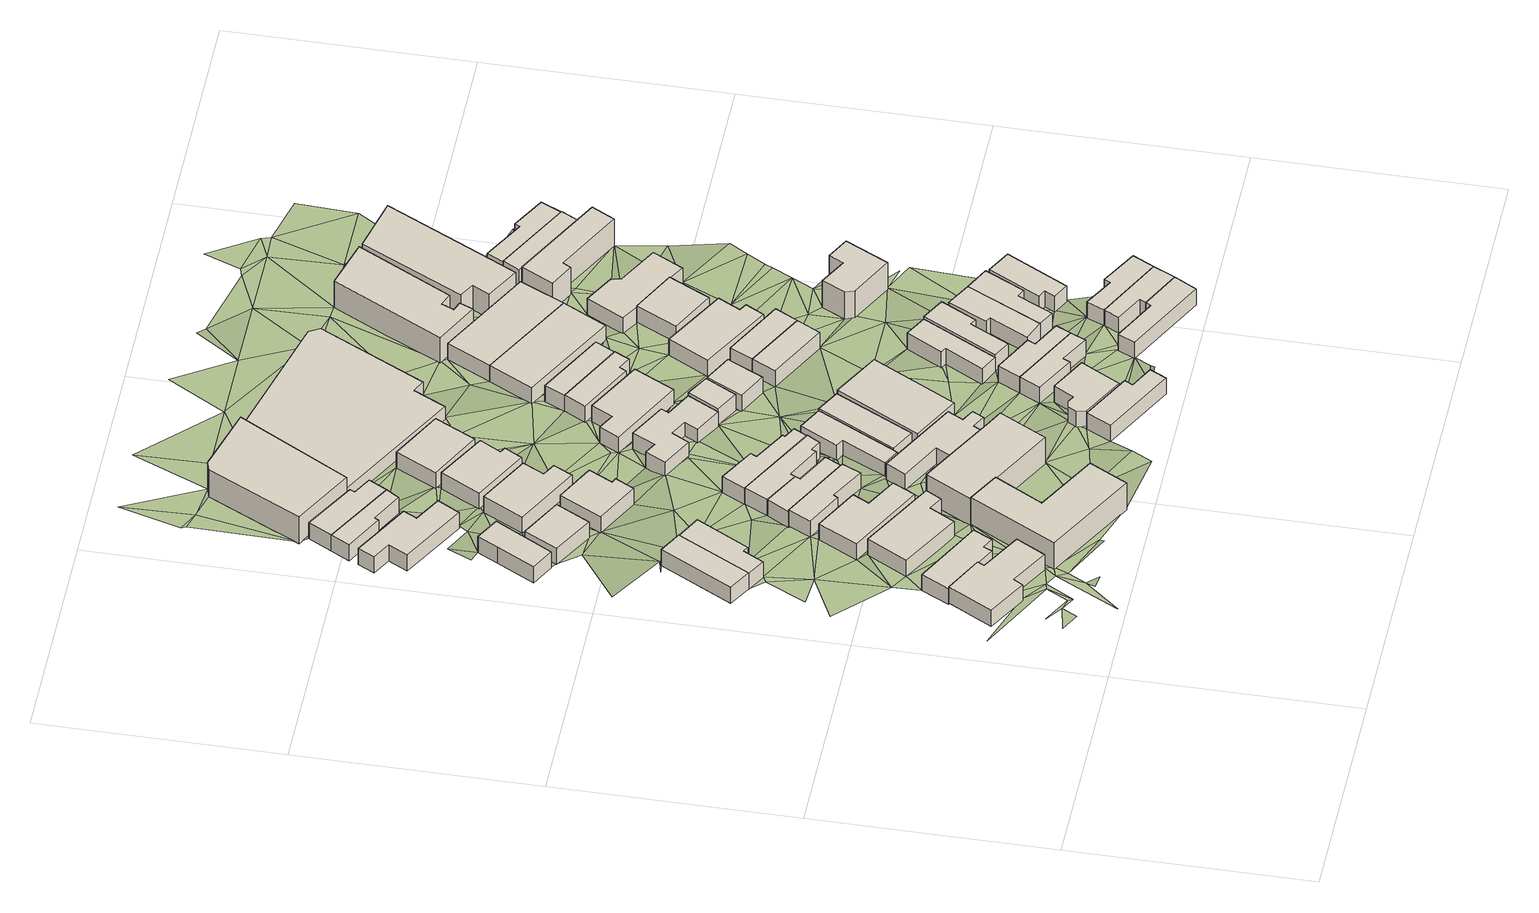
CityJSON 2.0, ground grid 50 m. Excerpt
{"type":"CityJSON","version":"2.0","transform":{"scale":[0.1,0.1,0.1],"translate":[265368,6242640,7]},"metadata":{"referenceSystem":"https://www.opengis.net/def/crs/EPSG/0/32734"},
"CityObjects":{
"building1":{"type":"Building","attributes":{"address":"31 Burns Road Salt River Cape Town","building":"house","building:levels":1,"building_height":4.1,"plus_code":"4FRW3F96+VP7","ground_height":12.03,"roof_height":16.13},"geometry":[{"type":"Solid","lod":"1","boundaries":[[[[0,1,2,3]],[[1,4,5,2]],[[4,6,7,5]],[[6,8,9,7]],[[8,10,11,9]],[[10,12,13,11]],[[12,14,15,13]],[[14,0,3,15]],[[3,2,5,7,9,11,13,15]],[[14,12,10,8,6,4,1,0]]]]}]},
"building2":{"type":"Building","attributes":{"address":"29 Burns Road Salt River Cape Town","building":"house","building:levels":1,"building_height":4.1,"plus_code":"4FRW3F96+VPQ","ground_height":11.5,"roof_height":15.6},"geometry":[{"type":"Solid","lod":"1","boundaries":[[[[16,17,18,19]],[[17,20,21,18]],[[20,22,23,21]],[[22,24,25,23]],[[24,26,27,25]],[[26,28,29,27]],[[28,16,19,29]],[[19,18,21,23,25,27,29]],[[28,26,24,22,20,17,16]]]]}]},
"building3":{"type":"Building","attributes":{"address":"12 Tennyson Street Salt River Cape Town","building":"house","building:levels":1,"building_height":4.1,"plus_code":"4FRW3FC6+3P6","ground_height":10.81,"roof_height":14.91},"geometry":[{"type":"Solid","lod":"1","boundaries":[[[[30,31,32,33]],[[31,34,35,32]],[[34,36,37,35]],[[36,30,33,37]],[[33,32,35,37]],[[36,34,31,30]]]]}]},
"building4":{"type":"Building","attributes":{"address":"14 Tennyson Street Salt River Cape Town","building":"house","building:levels":1,"building_height":4.1,"plus_code":"4FRW3FC6+3P4","ground_height":10.6,"roof_height":14.7},"geometry":[{"type":"Solid","lod":"1","boundaries":[[[[38,39,40,41]],[[39,42,43,40]],[[42,44,45,43]],[[44,46,47,45]],[[46,48,49,47]],[[48,38,41,49]],[[41,40,43,45,47,49]],[[48,46,44,42,39,38]]]]}]},
"building5":{"type":"Building","attributes":{"address":"27 Burns Road Salt River Cape Town","building":"house","building:levels":1,"building_height":4.1,"plus_code":"4FRW3F96+WQM","ground_height":11.5,"roof_height":15.6},"geometry":[{"type":"Solid","lod":"1","boundaries":[[[[50,51,52,53]],[[51,54,55,52]],[[54,56,57,55]],[[56,58,59,57]],[[58,60,61,59]],[[60,50,53,61]],[[53,52,55,57,59,61]],[[60,58,56,54,51,50]]]]}]},
"building6":{"type":"Building","attributes":{"address":"Coleridge Road Salt River Cape Town","building":"apartments","building:levels":2,"building:flats":"8","building_height":6.9,"plus_code":"4FRW3F96+RQQ","ground_height":12,"roof_height":18.9},"geometry":[{"type":"Solid","lod":"1","boundaries":[[[[62,63,64,65]],[[63,66,67,64]],[[66,68,69,67]],[[68,70,71,69]],[[70,72,73,71]],[[72,62,65,73]],[[65,64,67,69,71,73]],[[72,70,68,66,63,62]]]]}]},
"building7":{"type":"Building","attributes":{"address":"5 Tennyson Street Salt River Cape Town","building":"house","building:levels":1,"building_height":4.1,"plus_code":"4FRW3FC6+5PR","ground_height":9.76,"roof_height":13.86},"geometry":[{"type":"Solid","lod":"1","boundaries":[[[[74,75,76,77]],[[75,78,79,76]],[[78,80,81,79]],[[80,82,83,81]],[[82,74,77,83]],[[77,76,79,81,83]],[[82,80,78,75,74]]]]}]},
"building8":{"type":"Building","attributes":{"address":"25 Burns Road Salt River Cape Town","building":"house","building:levels":1,"building_height":4.1,"plus_code":"4FRW3F96+XQ3","ground_height":11.1,"roof_height":15.2},"geometry":[{"type":"Solid","lod":"1","boundaries":[[[[84,85,86,87]],[[85,88,89,86]],[[88,90,91,89]],[[90,92,93,91]],[[92,94,95,93]],[[94,84,87,95]],[[87,86,89,91,93,95]],[[94,92,90,88,85,84]]]]}]},
"building9":{"type":"Building","attributes":{"address":"7 Tennyson Street Salt River Cape Town","building":"house","building:levels":1,"building_height":4.1,"plus_code":"4FRW3FC6+5P8","ground_height":9.76,"roof_height":13.86},"geometry":[{"type":"Solid","lod":"1","boundaries":[[[[96,97,98,99]],[[97,100,101,98]],[[100,102,103,101]],[[102,96,99,103]],[[99,98,101,103]],[[102,100,97,96]]]]}]},
"building10":{"type":"Building","attributes":{"address":"23 Burns Road Salt River Cape Town","building":"house","building:levels":1,"building_height":4.1,"plus_code":"4FRW3F96+XRJ","ground_height":11.1,"roof_height":15.2},"geometry":[{"type":"Solid","lod":"1","boundaries":[[[[104,105,106,107]],[[105,108,109,106]],[[108,110,111,109]],[[110,112,113,111]],[[112,114,115,113]],[[114,104,107,115]],[[107,106,109,111,113,115]],[[114,112,110,108,105,104]]]]}]},
"building11":{"type":"Building","attributes":{"address":"7 Addison Road Salt River Cape Town","building":"house","building:levels":1,"building_height":4.1,"plus_code":"4FRW3FC6+7P7","ground_height":8.92,"roof_height":13.02},"geometry":[{"type":"Solid","lod":"1","boundaries":[[[[116,117,118,119]],[[117,120,121,118]],[[120,122,123,121]],[[122,124,125,123]],[[124,126,127,125]],[[126,128,129,127]],[[128,130,131,129]],[[130,116,119,131]],[[119,118,121,123,125,127,129,131]],[[130,128,126,124,122,120,117,116]]]]}]},
"building12":{"type":"Building","attributes":{"address":"Madrassah Al Shafi-Iy-Yah 18 Coleridge Road Salt River Cape Town","building":"civic","building:levels":2,"amenity":"community_centre","building_height":6.9,"plus_code":"4FRW3F96+VVJ","ground_height":11.58,"roof_height":18.48},"geometry":[{"type":"Solid","lod":"1","boundaries":[[[[132,133,134,135]],[[133,136,137,134]],[[136,138,139,137]],[[138,140,141,139]],[[140,142,143,141]],[[142,144,145,143]],[[144,132,135,145]],[[135,134,137,139,141,143,145]],[[144,142,140,138,136,133,132]]]]}]},
"building13":{"type":"Building","attributes":{"address":"21 Burns Road Salt River Cape Town","building":"house","building:levels":1,"building_height":4.1,"plus_code":"4FRW3FC6+2R3","ground_height":10.6,"roof_height":14.7},"geometry":[{"type":"Solid","lod":"1","boundaries":[[[[146,147,148,149]],[[147,150,151,148]],[[150,152,153,151]],[[152,154,155,153]],[[154,156,157,155]],[[156,146,149,157]],[[149,148,151,153,155,157]],[[156,154,152,150,147,146]]]]}]},
"building14":{"type":"Building","attributes":{"address":"5 Addison Road Salt River Cape Town","building":"house","building:levels":1,"building_height":4.1,"plus_code":"4FRW3FC6+7PV","ground_height":8.89,"roof_height":12.99},"geometry":[{"type":"Solid","lod":"1","boundaries":[[[[158,159,160,161]],[[159,162,163,160]],[[162,164,165,163]],[[164,166,167,165]],[[166,168,169,167]],[[168,158,161,169]],[[161,160,163,165,167,169]],[[168,166,164,162,159,158]]]]}]},
"building15":{"type":"Building","attributes":{"address":"8 Burns Road Salt River Cape Town","building":"house","building:levels":1,"building_height":4.1,"plus_code":"4FRW3FC6+4QW","ground_height":9.83,"roof_height":13.93},"geometry":[{"type":"Solid","lod":"1","boundaries":[[[[170,171,172,173]],[[171,174,175,172]],[[174,176,177,175]],[[176,178,179,177]],[[178,180,181,179]],[[180,170,173,181]],[[173,172,175,177,179,181]],[[180,178,176,174,171,170]]]]}]},
"building16":{"type":"Building","attributes":{"address":"3 Addison Road Salt River Cape Town","building":"house","building:levels":1,"building_height":4.1,"plus_code":"4FRW3FC6+8P8","ground_height":8.89,"roof_height":12.99},"geometry":[{"type":"Solid","lod":"1","boundaries":[[[[158,168,169,161]],[[168,182,183,169]],[[182,184,185,183]],[[184,186,187,185]],[[186,188,189,187]],[[188,158,161,189]],[[161,169,183,185,187,189]],[[188,186,184,182,168,158]]]]}]},
"building17":{"type":"Building","attributes":{"address":"6 Salt River Cape Town","building":"house","building:levels":1,"building_height":4.1,"plus_code":"4FRW3FC6+5QW","ground_height":9.75,"roof_height":13.85},"geometry":[{"type":"Solid","lod":"1","boundaries":[[[[190,191,192,193]],[[191,194,195,192]],[[194,196,197,195]],[[196,198,199,197]],[[198,200,201,199]],[[200,190,193,201]],[[193,192,195,197,199,201]],[[200,198,196,194,191,190]]]]}]},
"building18":{"type":"Building","attributes":{"address":"19 Burns Road Salt River Cape Town","building":"house","building:levels":1,"building_height":4.1,"plus_code":"4FRW3FC6+2RG","ground_height":10.6,"roof_height":14.7},"geometry":[{"type":"Solid","lod":"1","boundaries":[[[[156,154,155,157]],[[154,202,203,155]],[[202,204,205,203]],[[204,206,207,205]],[[206,208,209,207]],[[208,210,211,209]],[[210,212,213,211]],[[212,156,157,213]],[[157,155,203,205,207,209,211,213]],[[212,210,208,206,204,202,154,156]]]]}]},
"building19":{"type":"Building","attributes":{"address":"Coleridge Road Salt River Cape Town","building":"house","building:levels":1,"building_height":4.1,"plus_code":"4FRW3F96+WV9","ground_height":11.26,"roof_height":15.36},"geometry":[{"type":"Solid","lod":"1","boundaries":[[[[214,215,216,217]],[[215,218,219,216]],[[218,220,221,219]],[[220,222,223,221]],[[222,224,225,223]],[[224,226,227,225]],[[226,228,229,227]],[[228,230,231,229]],[[230,232,233,231]],[[232,214,217,233]],[[217,216,219,221,223,225,227,229,231,233]],[[232,230,228,226,224,222,220,218,215,214]]]]}]},
"building20":{"type":"Building","attributes":{"address":"17 Burns Road Salt River Cape Town","building":"house","building:levels":1,"building_height":4.1,"plus_code":"4FRW3FC6+2RQ","ground_height":10.42,"roof_height":14.52},"geometry":[{"type":"Solid","lod":"1","boundaries":[[[[234,235,236,237]],[[235,238,239,236]],[[238,240,241,239]],[[240,242,243,241]],[[242,244,245,243]],[[244,246,247,245]],[[246,248,249,247]],[[248,234,237,249]],[[237,236,239,241,243,245,247,249]],[[248,246,244,242,240,238,235,234]]]]}]},
"building21":{"type":"Building","attributes":{"address":"16 Tennyson Street Salt River Cape Town","building":"house","building:levels":1,"building_height":4.1,"plus_code":"4FRW3F96+XV7","ground_height":10.42,"roof_height":14.52},"geometry":[{"type":"Solid","lod":"1","boundaries":[[[[250,251,252,253]],[[251,254,255,252]],[[254,256,257,255]],[[256,258,259,257]],[[258,260,261,259]],[[260,262,263,261]],[[262,250,253,263]],[[253,252,255,257,259,261,263]],[[262,260,258,256,254,251,250]]]]}]},
"building22":{"type":"Building","attributes":{"address":"4 Burns Road Salt River Cape Town","building":"house","building:levels":1,"building_height":4.1,"plus_code":"4FRW3FC6+6RC","ground_height":9.16,"roof_height":13.26},"geometry":[{"type":"Solid","lod":"1","boundaries":[[[[264,265,266,267]],[[265,268,269,266]],[[268,270,271,269]],[[270,272,273,271]],[[272,274,275,273]],[[274,264,267,275]],[[267,266,269,271,273,275]],[[274,272,270,268,265,264]]]]}]},
"building23":{"type":"Building","attributes":{"address":"428 Albert Road Salt River Cape Town","building":"retail","building:levels":2,"building_height":6.9,"plus_code":"4FRW3FC6+9QF","ground_height":7.86,"roof_height":14.76},"geometry":[{"type":"Solid","lod":"1","boundaries":[[[[276,277,278,279]],[[277,280,281,278]],[[280,282,283,281]],[[282,284,285,283]],[[284,276,279,285]],[[279,278,281,283,285]],[[284,282,280,277,276]]]]}]},
"building24":{"type":"Building","attributes":{"address":"18 Tennyson Street Salt River Cape Town","building":"house","building:levels":1,"building_height":4.1,"plus_code":"4FRW3F96+XVH","ground_height":10.86,"roof_height":14.96},"geometry":[{"type":"Solid","lod":"1","boundaries":[[[[286,287,288,289]],[[287,290,291,288]],[[290,292,293,291]],[[292,286,289,293]],[[289,288,291,293]],[[292,290,287,286]]]]}]},
"building25":{"type":"Building","attributes":{"address":"25 Coleridge Road Salt River Cape Town","building":"house","building:levels":1,"building_height":4.1,"plus_code":"4FRW3F96+RX2","ground_height":11.99,"roof_height":16.09},"geometry":[{"type":"Solid","lod":"1","boundaries":[[[[294,295,296,297]],[[295,298,299,296]],[[298,300,301,299]],[[300,302,303,301]],[[302,304,305,303]],[[304,294,297,305]],[[297,296,299,301,303,305]],[[304,302,300,298,295,294]]]]}]},
"building26":{"type":"Building","attributes":{"address":"15 Burns Road Salt River Cape Town","building":"house","building:levels":1,"building_height":4.1,"plus_code":"4FRW3FC6+4V4","ground_height":9.6,"roof_height":13.7},"geometry":[{"type":"Solid","lod":"1","boundaries":[[[[306,307,308,309]],[[307,310,311,308]],[[310,312,313,311]],[[312,314,315,313]],[[314,316,317,315]],[[316,318,319,317]],[[318,320,321,319]],[[320,322,323,321]],[[322,324,325,323]],[[324,326,327,325]],[[326,328,329,327]],[[328,306,309,329]],[[309,308,311,313,315,317,319,321,323,325,327,329]],[[328,326,324,322,320,318,316,314,312,310,307,306]]]]}]},
"building27":{"type":"Building","attributes":{"address":"23 Coleridge Road Salt River Cape Town","building":"house","building:levels":1,"building_height":4.1,"plus_code":"4FRW3F96+RXC","ground_height":11.44,"roof_height":15.54},"geometry":[{"type":"Solid","lod":"1","boundaries":[[[[330,331,332,333]],[[331,334,335,332]],[[334,336,337,335]],[[336,338,339,337]],[[338,340,341,339]],[[340,342,343,341]],[[342,344,345,343]],[[344,330,333,345]],[[333,332,335,337,339,341,343,345]],[[344,342,340,338,336,334,331,330]]]]}]},
"building28":{"type":"Building","attributes":{"address":"2 Burns Road Salt River Cape Town","building":"house","building:levels":1,"building_height":4.1,"plus_code":"4FRW3FC6+7R7","ground_height":8.89,"roof_height":12.99},"geometry":[{"type":"Solid","lod":"1","boundaries":[[[[346,347,348,349]],[[347,350,351,348]],[[350,352,353,351]],[[352,346,349,353]],[[349,348,351,353]],[[352,350,347,346]]]]}]},
"building29":{"type":"Building","attributes":{"address":"20 Tennyson Street Salt River Cape Town","building":"house","building:levels":1,"building_height":4.1,"plus_code":"4FRW3F96+XW4","ground_height":10.58,"roof_height":14.68},"geometry":[{"type":"Solid","lod":"1","boundaries":[[[[354,355,356,357]],[[355,358,359,356]],[[358,360,361,359]],[[360,354,357,361]],[[357,356,359,361]],[[360,358,355,354]]]]}]},
"building30":{"type":"Building","attributes":{"address":"13 Burns Road Salt River Cape Town","building":"house","building:levels":1,"building_height":4.1,"plus_code":"4FRW3FC6+4WC","ground_height":9.6,"roof_height":13.7},"geometry":[{"type":"Solid","lod":"1","boundaries":[[[[362,363,364,365]],[[363,366,367,364]],[[366,368,369,367]],[[368,370,371,369]],[[370,372,373,371]],[[372,362,365,373]],[[365,364,367,369,371,373]],[[372,370,368,366,363,362]]]]}]},
"building31":{"type":"Building","attributes":{"address":"13 Tennyson Street Salt River Cape Town","building":"house","building:levels":1,"building_height":4.1,"plus_code":"4FRW3FC6+3WM","ground_height":10.42,"roof_height":14.52},"geometry":[{"type":"Solid","lod":"1","boundaries":[[[[374,375,376,377]],[[375,378,379,376]],[[378,380,381,379]],[[380,374,377,381]],[[377,376,379,381]],[[380,378,375,374]]]]}]},
"building32":{"type":"Building","attributes":{"address":"21 Coleridge Road Salt River Cape Town","building":"house","building:levels":1,"building_height":4.1,"plus_code":"4FRW3F96+VX5","ground_height":11.43,"roof_height":15.53},"geometry":[{"type":"Solid","lod":"1","boundaries":[[[[382,383,384,385]],[[383,386,387,384]],[[386,388,389,387]],[[388,390,391,389]],[[390,392,393,391]],[[392,382,385,393]],[[385,384,387,389,391,393]],[[392,390,388,386,383,382]]]]}]},
"building33":{"type":"Building","attributes":{"address":"19 Coleridge Road Salt River Cape Town","building":"house","building:levels":1,"building_height":4.1,"plus_code":"4FRW3F97+V26","ground_height":11.43,"roof_height":15.53},"geometry":[{"type":"Solid","lod":"1","boundaries":[[[[382,392,393,385]],[[392,394,395,393]],[[394,396,397,395]],[[396,398,399,397]],[[398,400,401,399]],[[400,382,385,401]],[[385,393,395,397,399,401]],[[400,398,396,394,392,382]]]]}]},
"building34":{"type":"Building","attributes":{"address":"13A Tennyson Street Salt River Cape Town","building":"house","building:levels":1,"building_height":4.1,"plus_code":"4FRW3FC6+3W9","ground_height":10.16,"roof_height":14.26},"geometry":[{"type":"Solid","lod":"1","boundaries":[[[[402,403,404,405]],[[403,406,407,404]],[[406,408,409,407]],[[408,402,405,409]],[[405,404,407,409]],[[408,406,403,402]]]]}]},
"building35":{"type":"Building","attributes":{"address":"Sterling Buildings 432 Albert Road Salt River Cape Town","building":"retail","building:levels":1,"building_height":4.1,"plus_code":"4FRW3FC6+8VJ","ground_height":7.86,"roof_height":11.96},"geometry":[{"type":"Solid","lod":"1","boundaries":[[[[276,284,410,411]],[[284,412,413,410]],[[412,414,415,413]],[[414,416,417,415]],[[416,418,419,417]],[[418,420,421,419]],[[420,276,411,421]],[[411,410,413,415,417,419,421]],[[420,418,416,414,412,284,276]]]]}]},
"building36":{"type":"Building","attributes":{"address":"11 Burns Road Salt River Cape Town","building":"house","building:levels":1,"building_height":4.1,"plus_code":"4FRW3FC6+5W7","ground_height":9.29,"roof_height":13.39},"geometry":[{"type":"Solid","lod":"1","boundaries":[[[[422,423,424,425]],[[423,426,427,424]],[[426,428,429,427]],[[428,430,431,429]],[[430,432,433,431]],[[432,422,425,433]],[[425,424,427,429,431,433]],[[432,430,428,426,423,422]]]]}]},
"building37":{"type":"Building","attributes":{"address":"22 Tennyson Street Salt River Cape Town","building":"house","building:levels":1,"building_height":4.1,"plus_code":"4FRW3F96+WX9","ground_height":10.39,"roof_height":14.49},"geometry":[{"type":"Solid","lod":"1","boundaries":[[[[434,435,436,437]],[[435,438,439,436]],[[438,440,441,439]],[[440,442,443,441]],[[442,444,445,443]],[[444,434,437,445]],[[437,436,439,441,443,445]],[[444,442,440,438,435,434]]]]}]},
"building38":{"type":"Building","attributes":{"address":"9 Burns Road Salt River Cape Town","building":"house","building:levels":1,"building_height":4.1,"plus_code":"4FRW3FC6+5WG","ground_height":9.2,"roof_height":13.3},"geometry":[{"type":"Solid","lod":"1","boundaries":[[[[446,447,448,449]],[[447,450,451,448]],[[450,452,453,451]],[[452,446,449,453]],[[449,448,451,453]],[[452,450,447,446]]]]}]},
"building39":{"type":"Building","attributes":{"address":"14 Coleridge Road Salt River Cape Town","building":"house","building:levels":1,"building_height":4.1,"plus_code":"4FRW3FC6+2XW","ground_height":9.99,"roof_height":14.09},"geometry":[{"type":"Solid","lod":"1","boundaries":[[[[454,455,456,457]],[[455,458,459,456]],[[458,460,461,459]],[[460,454,457,461]],[[457,456,459,461]],[[460,458,455,454]]]]}]},
"building40":{"type":"Building","attributes":{"address":"24 Tennyson Street Salt River Cape Town","building":"house","building:levels":1,"building_height":4.1,"plus_code":"4FRW3F97+W2G","ground_height":10.98,"roof_height":15.08},"geometry":[{"type":"Solid","lod":"1","boundaries":[[[[462,463,464,465]],[[463,466,467,464]],[[466,468,469,467]],[[468,470,471,469]],[[470,472,473,471]],[[472,462,465,473]],[[465,464,467,469,471,473]],[[472,470,468,466,463,462]]]]}]},
"building41":{"type":"Building","attributes":{"address":"28 Cecil Road Salt River Cape Town","building":"house","building:levels":1,"building_height":4.1,"plus_code":"4FRW3F97+Q3V","ground_height":11.68,"roof_height":15.78},"geometry":[{"type":"Solid","lod":"1","boundaries":[[[[474,475,476,477]],[[475,478,479,476]],[[478,480,481,479]],[[480,482,483,481]],[[482,484,485,483]],[[484,474,477,485]],[[477,476,479,481,483,485]],[[484,482,480,478,475,474]]]]}]},
"building42":{"type":"Building","attributes":{"address":"12 Coleridge Road Salt River Cape Town","building":"house","building:levels":1,"building_height":4.1,"plus_code":"4FRW3FC6+3X5","ground_height":9.99,"roof_height":14.09},"geometry":[{"type":"Solid","lod":"1","boundaries":[[[[454,486,487,457]],[[486,488,489,487]],[[488,455,456,489]],[[455,454,457,456]],[[457,487,489,456]],[[455,488,486,454]]]]}]},
"building43":{"type":"Building","attributes":{"address":"26 Tennyson Street Salt River Cape Town","building":"house","building:levels":1,"building_height":4.1,"plus_code":"4FRW3F97+V2X","ground_height":10.79,"roof_height":14.89},"geometry":[{"type":"Solid","lod":"1","boundaries":[[[[490,491,492,493]],[[491,494,495,492]],[[494,496,497,495]],[[496,498,499,497]],[[498,500,501,499]],[[500,490,493,501]],[[493,492,495,497,499,501]],[[500,498,496,494,491,490]]]]}]},
"building44":{"type":"Building","attributes":{"address":"26 Cecil Road Salt River Cape Town","building":"house","building:levels":1,"building_height":4.1,"plus_code":"4FRW3F97+R38","ground_height":11.68,"roof_height":15.78},"geometry":[{"type":"Solid","lod":"1","boundaries":[[[[502,503,504,505]],[[503,506,507,504]],[[506,508,509,507]],[[508,474,477,509]],[[474,484,485,477]],[[484,502,505,485]],[[505,504,507,509,477,485]],[[484,474,508,506,503,502]]]]}]},
"building45":{"type":"Building","attributes":{"address":"10 Coleridge Road Salt River Cape Town","building":"house","building:levels":1,"building_height":4.1,"plus_code":"4FRW3FC6+3XX","ground_height":9.75,"roof_height":13.85},"geometry":[{"type":"Solid","lod":"1","boundaries":[[[[510,511,512,513]],[[511,514,515,512]],[[514,516,517,515]],[[516,518,519,517]],[[518,520,521,519]],[[520,510,513,521]],[[513,512,515,517,519,521]],[[520,518,516,514,511,510]]]]}]},
"building46":{"type":"Building","attributes":{"address":"7 Burns Road Salt River Cape Town","building":"house","building:levels":1,"building_height":4.1,"plus_code":"4FRW3FC6+6X2","ground_height":8.77,"roof_height":12.87},"geometry":[{"type":"Solid","lod":"1","boundaries":[[[[522,523,524,525]],[[523,526,527,524]],[[526,528,529,527]],[[528,522,525,529]],[[525,524,527,529]],[[528,526,523,522]]]]}]},
"building47":{"type":"Building","attributes":{"address":"28 Tennyson Street Salt River Cape Town","building":"house","building:levels":1,"building_height":4.1,"plus_code":"4FRW3F97+W33","ground_height":10.79,"roof_height":14.89},"geometry":[{"type":"Solid","lod":"1","boundaries":[[[[490,500,501,493]],[[500,530,531,501]],[[530,532,533,531]],[[532,534,535,533]],[[534,536,537,535]],[[536,490,493,537]],[[493,501,531,533,535,537]],[[536,534,532,530,500,490]]]]}]},
"building48":{"type":"Building","attributes":{"address":"24 Cecil Road Salt River Cape Town","building":"house","building:levels":1,"building_height":4.1,"plus_code":"4FRW3F97+R3H","ground_height":11.68,"roof_height":15.78},"geometry":[{"type":"Solid","lod":"1","boundaries":[[[[502,538,539,505]],[[538,540,541,539]],[[540,542,543,541]],[[542,544,545,543]],[[544,503,504,545]],[[503,502,505,504]],[[505,539,541,543,545,504]],[[503,544,542,540,538,502]]]]}]},
"building49":{"type":"Building","attributes":{"address":"5 Burns Road Salt River Cape Town","building":"house","building:levels":1,"building_height":4.1,"plus_code":"4FRW3FC6+6XP","ground_height":8.77,"roof_height":12.87},"geometry":[{"type":"Solid","lod":"1","boundaries":[[[[523,522,525,524]],[[522,546,547,525]],[[546,548,549,547]],[[548,523,524,549]],[[524,525,547,549]],[[548,546,522,523]]]]}]},
"building50":{"type":"Building","attributes":{"address":"30 Tennyson Street Salt River Cape Town","building":"house","building:levels":1,"building_height":4.1,"plus_code":"4FRW3F97+V3Q","ground_height":10.79,"roof_height":14.89},"geometry":[{"type":"Solid","lod":"1","boundaries":[[[[550,551,552,553]],[[551,554,555,552]],[[554,556,557,555]],[[556,558,559,557]],[[558,560,561,559]],[[560,550,553,561]],[[553,552,555,557,559,561]],[[560,558,556,554,551,550]]]]}]},
"building51":{"type":"Building","attributes":{"address":"8 Coleridge Road Salt River Cape Town","building":"house","building:levels":1,"building_height":4.1,"plus_code":"4FRW3FC7+42F","ground_height":9.68,"roof_height":13.78},"geometry":[{"type":"Solid","lod":"1","boundaries":[[[[562,563,564,565]],[[563,566,567,564]],[[566,568,569,567]],[[568,562,565,569]],[[565,564,567,569]],[[568,566,563,562]]]]}]},
"building52":{"type":"Building","attributes":{"address":"17 Coleridge Road Salt River Cape Town","building":"house","building:levels":2,"building_height":6.9,"plus_code":"4FRW3FC7+233","ground_height":9.99,"roof_height":16.89},"geometry":[{"type":"Solid","lod":"1","boundaries":[[[[570,571,572,573]],[[571,574,575,572]],[[574,576,577,575]],[[576,578,579,577]],[[578,580,581,579]],[[580,582,583,581]],[[582,570,573,583]],[[573,572,575,577,579,581,583]],[[582,580,578,576,574,571,570]]]]}]},
"building53":{"type":"Building","attributes":{"address":"6A Coleridge Road Salt River Cape Town","building":"house","building:levels":1,"building_height":4.1,"plus_code":"4FRW3FC7+525","ground_height":9.3,"roof_height":13.4},"geometry":[{"type":"Solid","lod":"1","boundaries":[[[[584,585,586,587]],[[585,588,589,586]],[[588,590,591,589]],[[590,592,593,591]],[[592,594,595,593]],[[594,596,597,595]],[[596,598,599,597]],[[598,584,587,599]],[[587,586,589,591,593,595,597,599]],[[598,596,594,592,590,588,585,584]]]]}]},
"building54":{"type":"Building","attributes":{"address":"444 Albert Road Salt River Cape Town","building":"retail","building:levels":2,"building_height":6.9,"plus_code":"4FRW3FC6+8X9","ground_height":7.86,"roof_height":14.76},"geometry":[{"type":"Solid","lod":"1","boundaries":[[[[600,601,602,603]],[[601,604,605,602]],[[604,606,607,605]],[[606,608,609,607]],[[608,610,611,609]],[[610,612,613,611]],[[612,614,615,613]],[[614,600,603,615]],[[603,602,605,607,609,611,613,615]],[[614,612,610,608,606,604,601,600]]]]}]},
"building55":{"type":"Building","attributes":{"address":"6 Coleridge Road Salt River Cape Town","building":"house","building:levels":2,"building_height":6.9,"plus_code":"4FRW3FC7+632","ground_height":8.87,"roof_height":15.77},"geometry":[{"type":"Solid","lod":"1","boundaries":[[[[616,617,618,619]],[[617,620,621,618]],[[620,622,623,621]],[[622,624,625,623]],[[624,626,627,625]],[[626,616,619,627]],[[619,618,621,623,625,627]],[[626,624,622,620,617,616]]]]}]},
"building56":{"type":"Building","attributes":{"address":"448 Albert Road Salt River Cape Town","building":"retail","building:levels":2,"building_height":6.9,"plus_code":"4FRW3FC7+832","ground_height":7.83,"roof_height":14.73},"geometry":[{"type":"Solid","lod":"1","boundaries":[[[[628,629,630,631]],[[629,632,633,630]],[[632,634,635,633]],[[634,636,637,635]],[[636,638,639,637]],[[638,640,641,639]],[[640,628,631,641]],[[631,630,633,635,637,639,641]],[[640,638,636,634,632,629,628]]]]}]},
"building57":{"type":"Building","attributes":{"address":"4 Coleridge Road Salt River Cape Town","building":"house","building:levels":1,"building_height":4.1,"plus_code":"4FRW3FC7+63G","ground_height":8.87,"roof_height":12.97},"geometry":[{"type":"Solid","lod":"1","boundaries":[[[[642,643,644,645]],[[643,646,647,644]],[[646,648,649,647]],[[648,650,651,649]],[[650,652,653,651]],[[652,642,645,653]],[[645,644,647,649,651,653]],[[652,650,648,646,643,642]]]]}]},
"building58":{"type":"Building","attributes":{"address":"2 Coleridge Road Salt River Cape Town","building":"house","building:levels":1,"building_height":4.1,"plus_code":"4FRW3FC7+63Q","ground_height":8.72,"roof_height":12.82},"geometry":[{"type":"Solid","lod":"1","boundaries":[[[[654,655,656,657]],[[655,658,659,656]],[[658,660,661,659]],[[660,662,663,661]],[[662,664,665,663]],[[664,654,657,665]],[[657,656,659,661,663,665]],[[664,662,660,658,655,654]]]]}]},
"terrain1":{"type":"TINRelief","geometry":[{"type":"CompositeSurface","lod":"1","boundaries":[[[666,667,668]],[[668,669,670]],[[671,672,673]],[[674,669,668]],[[673,669,674]],[[675,676,677]],[[674,678,673]],[[679,671,678]],[[671,673,678]],[[680,681,676]],[[678,682,679]],[[683,677,676]],[[682,678,677]],[[684,685,686]],[[677,683,687]],[[687,682,677]],[[28,51,685]],[[12,688,14]],[[689,686,690]],[[683,691,687]],[[682,687,692]],[[692,688,12]],[[693,51,28]],[[694,685,51]],[[84,686,685]],[[695,691,683]],[[690,696,36]],[[688,697,698]],[[696,690,686]],[[688,692,697]],[[84,685,694]],[[699,692,687]],[[692,700,697]],[[687,691,701]],[[51,693,702]],[[700,693,697]],[[108,696,686]],[[703,696,704]],[[686,84,94]],[[700,692,699]],[[704,696,108]],[[705,706,707]],[[706,708,31]],[[693,700,699]],[[94,108,686]],[[702,693,699]],[[31,30,706]],[[694,709,84]],[[704,108,105]],[[710,702,699]],[[710,711,702]],[[108,94,712]],[[713,97,714]],[[706,30,715]],[[715,707,706]],[[48,704,716]],[[717,718,72]],[[709,694,719]],[[716,704,105]],[[707,720,713]],[[717,721,718]],[[712,94,92]],[[712,110,108]],[[699,136,710]],[[97,78,714]],[[80,722,723]],[[724,30,48]],[[715,720,707]],[[712,92,110]],[[710,136,719]],[[715,30,724]],[[105,156,716]],[[719,136,709]],[[721,701,725]],[[726,92,90]],[[92,112,110]],[[722,80,727]],[[78,97,728]],[[48,716,212]],[[80,78,727]],[[729,72,718]],[[730,709,136]],[[715,96,720]],[[97,96,728]],[[716,156,212]],[[718,721,729]],[[709,730,726]],[[114,112,92]],[[114,92,726]],[[724,48,731]],[[732,162,124]],[[212,731,48]],[[733,730,136]],[[78,728,734]],[[724,180,715]],[[715,176,96]],[[733,136,133]],[[727,78,734]],[[176,728,96]],[[726,730,735]],[[725,736,721]],[[726,735,114]],[[162,732,164]],[[734,737,727]],[[721,738,729]],[[738,721,736]],[[732,739,740]],[[733,741,730]],[[176,742,728]],[[743,114,735]],[[732,744,164]],[[733,133,741]],[[734,745,737]],[[746,747,748]],[[749,104,114]],[[749,114,743]],[[737,745,740]],[[750,180,724]],[[751,188,752]],[[750,724,731]],[[744,732,740]],[[753,748,754]],[[755,743,735]],[[747,104,749]],[[754,748,747]],[[750,170,180]],[[738,736,294]],[[756,757,751]],[[742,176,174]],[[170,174,171]],[[749,743,758]],[[755,735,759]],[[186,752,188]],[[734,760,745]],[[740,745,761]],[[749,762,747]],[[740,763,744]],[[729,738,764]],[[747,762,754]],[[765,755,766]],[[767,144,729]],[[768,757,756]],[[749,758,762]],[[304,738,294]],[[763,168,744]],[[731,769,750]],[[769,731,770]],[[771,756,751]],[[742,174,772]],[[763,740,761]],[[170,750,318]],[[773,754,774]],[[729,775,767]],[[762,774,754]],[[766,755,759]],[[186,184,182]],[[735,226,759]],[[764,775,729]],[[752,186,182]],[[760,776,745]],[[764,738,304]],[[772,760,777]],[[778,779,770]],[[368,174,170]],[[756,780,768]],[[132,144,781]],[[782,774,762]],[[783,132,781]],[[761,784,763]],[[170,318,368]],[[760,772,776]],[[772,174,785]],[[786,750,769]],[[769,770,786]],[[182,168,347]],[[787,764,304]],[[782,762,251]],[[168,763,347]],[[752,182,347]],[[788,786,770]],[[767,383,144]],[[789,238,779]],[[780,756,277]],[[264,784,761]],[[174,368,785]],[[756,771,277]],[[782,251,238]],[[784,790,763]],[[226,224,222]],[[304,302,787]],[[383,781,144]],[[779,375,770]],[[314,318,791]],[[767,775,383]],[[226,792,759]],[[776,772,793]],[[794,766,759]],[[368,318,314]],[[785,366,772]],[[375,788,770]],[[788,795,786]],[[222,792,226]],[[775,796,383]],[[797,779,238]],[[790,784,264]],[[382,222,781]],[[798,799,264]],[[776,793,799]],[[793,772,366]],[[302,800,787]],[[796,801,334]],[[238,251,797]],[[788,802,795]],[[785,368,366]],[[334,383,796]],[[383,382,781]],[[793,264,799]],[[251,286,797]],[[797,375,779]],[[292,766,794]],[[803,368,314]],[[804,752,347]],[[300,805,302]],[[792,222,400]],[[793,790,264]],[[286,292,797]],[[222,382,400]],[[334,806,383]],[[793,807,790]],[[793,366,808]],[[366,363,809]],[[800,302,810]],[[803,811,368]],[[812,277,813]],[[814,375,797]],[[797,292,794]],[[277,276,813]],[[302,805,810]],[[815,790,807]],[[378,375,814]],[[366,809,808]],[[334,816,806]],[[817,792,400]],[[803,818,374]],[[792,817,819]],[[815,804,347]],[[816,800,810]],[[805,820,821]],[[808,422,793]],[[797,822,814]],[[823,797,794]],[[355,792,819]],[[811,803,374]],[[824,807,793]],[[821,810,805]],[[816,388,806]],[[378,814,825]],[[807,804,815]],[[822,797,823]],[[824,793,422]],[[817,400,826]],[[388,816,827]],[[811,374,380]],[[825,380,378]],[[828,808,809]],[[355,829,794]],[[810,830,816]],[[807,824,804]],[[819,817,831]],[[380,825,811]],[[832,826,400]],[[833,812,813]],[[816,830,827]],[[833,813,276]],[[400,398,832]],[[819,834,355]],[[819,831,834]],[[811,825,835]],[[836,824,422]],[[823,837,822]],[[809,838,828]],[[794,839,823]],[[829,839,794]],[[827,830,840]],[[835,838,811]],[[398,396,841]],[[822,837,408]],[[398,841,832]],[[824,836,842]],[[825,408,835]],[[824,843,804]],[[829,355,435]],[[396,394,841]],[[355,834,435]],[[844,804,845]],[[846,827,840]],[[846,392,827]],[[475,840,830]],[[804,843,845]],[[832,841,847]],[[828,838,848]],[[408,837,849]],[[850,841,394]],[[851,828,848]],[[835,408,849]],[[846,840,852]],[[841,850,853]],[[852,840,475]],[[842,836,450]],[[832,854,468]],[[523,843,824]],[[853,850,394]],[[392,855,394]],[[835,516,838]],[[854,832,847]],[[853,394,856]],[[838,516,848]],[[855,392,846]],[[857,824,842]],[[829,435,858]],[[475,474,852]],[[470,468,854]],[[394,855,856]],[[474,508,852]],[[829,858,839]],[[859,833,276]],[[835,849,860]],[[845,843,861]],[[862,863,848]],[[862,848,516]],[[470,854,864]],[[548,843,523]],[[858,435,462]],[[842,450,857]],[[861,865,845]],[[855,866,856]],[[867,856,866]],[[864,472,470]],[[856,867,868]],[[548,861,843]],[[450,863,857]],[[516,869,862]],[[857,863,862]],[[486,860,849]],[[454,839,571]],[[858,462,472]],[[870,866,855]],[[845,865,871]],[[839,858,872]],[[855,542,540]],[[866,873,867]],[[855,540,870]],[[874,875,833]],[[571,839,872]],[[868,867,876]],[[877,869,516]],[[864,490,472]],[[862,878,857]],[[869,879,862]],[[880,486,454]],[[833,859,874]],[[454,571,880]],[[881,860,486]],[[548,882,861]],[[879,878,862]],[[551,876,867]],[[858,472,883]],[[858,883,872]],[[571,570,880]],[[883,472,490]],[[869,877,884]],[[865,861,885]],[[877,886,881]],[[857,878,596]],[[876,551,536]],[[877,881,887]],[[888,881,486]],[[536,889,490]],[[885,871,865]],[[486,880,888]],[[857,596,890]],[[880,570,891]],[[877,887,884]],[[882,548,892]],[[893,894,895]],[[881,888,887]],[[570,896,891]],[[883,490,897]],[[490,889,897]],[[882,898,893]],[[880,891,888]],[[882,899,898]],[[894,893,900]],[[884,887,901]],[[871,885,859]],[[893,898,900]],[[902,874,859]],[[885,861,600]],[[891,896,903]],[[890,596,904]],[[899,882,892]],[[874,905,906]],[[883,907,908]],[[562,884,901]],[[898,899,909]],[[904,910,890]],[[910,892,890]],[[908,911,883]],[[904,596,594]],[[888,912,887]],[[905,874,902]],[[913,891,903]],[[902,859,885]],[[892,914,899]],[[910,617,892]],[[887,912,915]],[[911,913,903]],[[901,887,916]],[[904,594,917]],[[915,916,887]],[[914,892,617]],[[917,918,904]],[[919,900,898]],[[617,646,914]],[[885,600,902]],[[920,594,921]],[[646,922,914]],[[917,594,920]],[[617,923,646]],[[643,922,646]],[[922,924,914]],[[918,917,920]],[[916,925,901]],[[920,921,590]],[[926,590,901]],[[902,927,905]],[[614,900,919]],[[928,922,643]],[[901,925,926]],[[924,922,928]],[[646,923,929]],[[930,902,600]],[[923,617,931]],[[932,600,614]],[[920,590,926]],[[930,600,932]],[[933,924,928]],[[930,927,902]],[[614,919,932]],[[662,660,928]],[[934,923,931]],[[660,933,928]],[[927,930,935]],[[932,919,629]],[[660,936,933]],[[937,930,932]],[[938,935,930]],[[935,938,939]],[[932,629,940]],[[930,937,938]],[[937,932,940]],[[941,937,940]]]}]}
},
"vertices":[
[103,329,50],[51,237,50],[51,237,91],[103,329,91],[134,191,50],[134,191,91],[146,211,50],[146,211,91],[226,166,50],[226,166,91],[260,226,50],[260,226,91],[175,274,50],[175,274,91],[183,288,50],[183,288,91],
[103,329,45],[183,288,45],[183,288,86],[103,329,86],[223,267,45],[223,267,86],[232,285,45],[232,285,86],[255,273,45],[255,273,86],[276,313,45],[276,313,86],[133,387,45],[133,387,86],
[168,865,38],[121,890,38],[121,890,79],[168,865,79],[39,740,38],[39,740,79],[86,714,38],[86,714,79],
[168,865,36],[86,714,36],[86,714,77],[168,865,77],[124,693,36],[124,693,77],[147,735,36],[147,735,77],[159,729,36],[159,729,77],[219,838,36],[219,838,77],
[214,507,45],[167,423,45],[167,423,86],[214,507,86],[293,354,45],[293,354,86],[322,405,45],[322,405,86],[351,389,45],[351,389,86],[370,422,45],[370,422,86],
[330,328,50],[231,148,50],[231,148,119],[330,328,119],[424,43,50],[424,43,119],[467,122,50],[467,122,119],[339,192,50],[339,192,119],[395,292,50],[395,292,119],
[39,1123,28],[87,1097,28],[87,1097,69],[39,1123,69],[154,1216,28],[154,1216,69],[105,1243,28],[105,1243,69],[82,1201,28],[82,1201,69],
[200,526,41],[359,442,41],[359,442,82],[200,526,82],[384,489,41],[384,489,82],[319,524,41],[319,524,82],[337,558,41],[337,558,82],[244,607,41],[244,607,82],
[222,1112,28],[135,1158,28],[135,1158,69],[222,1112,69],[98,1089,28],[98,1089,69],[184,1042,28],[184,1042,69],
[419,594,41],[272,671,41],[272,671,82],[419,594,82],[248,625,41],[248,625,82],[324,585,41],[324,585,82],[329,594,41],[329,594,82],[401,555,41],[401,555,82],
[175,1292,19],[201,1338,19],[201,1338,60],[175,1292,60],[145,1369,19],[145,1369,60],[160,1397,19],[160,1397,60],[40,1463,19],[40,1463,60],[22,1429,19],[22,1429,60],[60,1408,19],[60,1408,60],[38,1368,19],[38,1368,60],
[550,333,46],[468,378,46],[468,378,115],[550,333,115],[383,424,46],[383,424,115],[330,328,46],[330,328,115],[395,292,46],[395,292,115],[528,220,46],[528,220,115],[581,317,46],[581,317,115],
[272,671,36],[419,594,36],[419,594,77],[272,671,77],[438,630,36],[438,630,77],[369,666,36],[369,666,77],[374,677,36],[374,677,77],[299,717,36],[299,717,77],
[68,1521,19],[47,1482,19],[47,1482,60],[68,1521,60],[126,1439,19],[126,1439,60],[131,1448,19],[131,1448,60],[196,1413,19],[196,1413,60],[214,1440,19],[214,1440,60],
[314,1014,28],[303,1019,28],[303,1019,69],[314,1014,69],[329,1068,28],[329,1068,69],[248,1110,28],[248,1110,69],[202,1023,28],[202,1023,69],[293,975,28],[293,975,69],
[235,1478,19],[235,1478,60],[197,1499,19],[197,1499,60],[202,1509,19],[202,1509,60],[95,1569,19],[95,1569,60],
[327,1196,27],[220,1253,27],[220,1253,68],[327,1196,68],[175,1170,27],[175,1170,68],[310,1098,27],[310,1098,68],[331,1137,27],[331,1137,68],[304,1152,27],[304,1152,68],
[379,687,36],[379,687,77],[450,650,36],[450,650,77],[455,660,36],[455,660,77],[477,648,36],[477,648,77],[493,675,36],[493,675,77],[324,766,36],[324,766,77],
[468,378,43],[550,333,43],[550,333,84],[468,378,84],[568,366,43],[568,366,84],[596,352,43],[596,352,84],[609,376,43],[609,376,84],[583,390,43],[583,390,84],[600,422,43],[600,422,84],[433,511,43],[433,511,84],[410,470,43],[410,470,84],[494,425,43],[494,425,84],
[324,766,34],[493,675,34],[493,675,75],[324,766,75],[509,704,34],[509,704,75],[484,717,34],[484,717,75],[487,722,34],[487,722,75],[418,760,34],[418,760,75],[425,773,34],[425,773,75],[350,814,34],[350,814,75],
[568,667,34],[518,693,34],[518,693,75],[568,667,75],[477,615,34],[477,615,75],[493,607,34],[493,607,75],[444,515,34],[444,515,75],[478,498,34],[478,498,75],[483,506,34],[483,506,75],
[381,1289,22],[277,1346,22],[277,1346,63],[381,1289,63],[232,1264,22],[232,1264,63],[347,1202,22],[347,1202,63],[368,1239,22],[368,1239,63],[356,1245,22],[356,1245,63],
[347,1748,9],[210,1786,9],[210,1786,78],[347,1748,78],[188,1779,9],[188,1779,78],[88,1586,9],[88,1586,78],[215,1518,9],[215,1518,78],
[568,667,39],[483,506,39],[483,506,80],[568,667,80],[532,480,39],[532,480,80],[616,641,39],[616,641,80],
[609,108,50],[761,28,50],[761,28,91],[609,108,91],[779,63,50],[779,63,91],[731,88,50],[731,88,91],[740,105,50],[740,105,91],[636,160,50],[636,160,91],
[538,856,26],[573,921,26],[573,921,67],[538,856,67],[519,949,26],[519,949,67],[527,965,26],[527,965,67],[450,1006,26],[450,1006,67],[425,959,26],[425,959,67],[401,972,26],[401,972,67],[378,930,26],[378,930,67],[443,896,26],[443,896,67],[463,932,26],[463,932,67],[497,914,26],[497,914,67],[482,886,26],[482,886,67],
[737,115,44],[782,196,44],[782,196,85],[737,115,85],[707,236,44],[707,236,85],[683,194,44],[683,194,85],[669,202,44],[669,202,85],[653,199,44],[653,199,85],[643,181,44],[643,181,85],[649,162,44],[649,162,85],
[430,1385,19],[322,1441,19],[322,1441,60],[430,1385,60],[278,1357,19],[278,1357,60],[386,1301,19],[386,1301,60],
[634,416,36],[728,589,36],[728,589,77],[634,416,77],[629,642,36],[629,642,77],[535,469,36],[535,469,77],
[512,1097,26],[489,1053,26],[489,1053,67],[512,1097,67],[455,1071,26],[455,1071,67],[433,1030,26],[433,1030,67],[585,951,26],[585,951,67],[629,1035,26],[629,1035,67],
[573,921,34],[538,856,34],[538,856,75],[573,921,75],[584,831,34],[584,831,75],[619,895,34],[619,895,75],
[720,305,44],[698,262,44],[698,262,85],[720,305,85],[779,218,44],[779,218,85],[787,233,44],[787,233,85],[846,200,44],[846,200,85],[861,232,44],[861,232,85],
[876,263,44],[876,263,85],[818,293,44],[818,293,85],[826,309,44],[826,309,85],[744,351,44],[744,351,85],
[624,894,32],[586,820,32],[586,820,73],[624,894,73],[644,790,32],[644,790,73],[682,864,32],[682,864,73],
[215,1518,50],[347,1748,50],[477,1375,9],[477,1375,50],[511,1441,9],[511,1441,50],[538,1429,9],[538,1429,50],[653,1649,9],[653,1649,50],[640,1671,9],[640,1671,50],
[535,1154,23],[511,1109,23],[511,1109,64],[535,1154,64],[624,1051,23],[624,1051,64],[632,1065,23],[632,1065,64],[658,1051,23],[658,1051,64],[674,1082,23],[674,1082,64],
[860,517,34],[815,541,34],[815,541,75],[860,517,75],[774,467,34],[774,467,75],[785,461,34],[785,461,75],[741,382,34],[741,382,75],[777,363,34],[777,363,75],
[535,1154,22],[674,1082,22],[674,1082,63],[535,1154,63],[696,1123,22],[696,1123,63],[556,1196,22],[556,1196,63],
[817,754,30],[693,819,30],[693,819,71],[817,754,71],[667,770,30],[667,770,71],[791,706,30],[791,706,71],
[860,517,40],[777,363,40],[777,363,81],[860,517,81],[813,344,40],[813,344,81],[856,425,40],[856,425,81],[869,418,40],[869,418,81],[908,491,40],[908,491,81],
[968,106,47],[962,95,47],[962,95,88],[968,106,88],[870,142,47],[870,142,88],[853,106,47],[853,106,88],[1024,19,47],[1024,19,88],[1050,65,47],[1050,65,88],
[842,801,30],[842,801,71],[717,866,30],[717,866,71],
[962,450,38],[911,478,38],[911,478,79],[962,450,79],[870,398,38],[870,398,79],[882,392,38],[882,392,79],[840,313,38],[840,313,79],[883,295,38],[883,295,79],
[1072,110,47],[934,180,47],[934,180,88],[1072,110,88],[918,149,47],[918,149,88],[975,119,47],[975,119,88],
[845,859,28],[829,868,28],[829,868,69],[845,859,69],[854,914,28],[854,914,69],[722,986,28],[722,986,69],[676,902,28],[676,902,69],[824,821,28],[824,821,69],
[798,1204,18],[598,1311,18],[598,1311,59],[798,1204,59],[549,1220,18],[549,1220,59],[749,1113,18],[749,1113,59],
[916,278,38],[916,278,79],[953,351,38],[953,351,79],[970,343,38],[970,343,79],[1012,425,38],[1012,425,79],
[1095,154,47],[1095,154,88],[1019,196,47],[1019,196,88],[1012,183,47],[1012,183,88],[950,217,47],[950,217,88],
[843,1296,18],[843,1296,59],[645,1401,18],[645,1401,59],
[1066,392,38],[1016,419,38],[1016,419,79],[1066,392,79],[958,311,38],[958,311,79],[975,303,38],[975,303,79],[964,282,38],[964,282,79],[997,265,38],[997,265,79],
[897,1017,27],[805,1064,27],[805,1064,68],[897,1017,68],[761,979,27],[761,979,68],[853,932,27],[853,932,68],
[906,722,30],[882,674,30],[882,674,99],[906,722,99],[889,655,30],[889,655,99],[979,609,30],[979,609,99],[1025,698,30],[1025,698,99],[979,722,30],[979,722,99],[963,692,30],[963,692,99],
[805,1064,23],[897,1017,23],[897,1017,64],[805,1064,64],[931,998,23],[931,998,64],[965,1061,23],[965,1061,64],[880,1107,23],[880,1107,64],[875,1127,23],[875,1127,64],[813,1161,23],[813,1161,64],[771,1085,23],[771,1085,64],
[760,1642,9],[637,1414,9],[637,1414,78],[760,1642,78],[729,1367,9],[729,1367,78],[741,1395,9],[741,1395,78],[721,1403,9],[721,1403,78],[732,1428,9],[732,1428,78],[759,1418,9],[759,1418,78],[864,1613,9],[864,1613,78],
[1044,1194,19],[852,1295,19],[852,1295,88],[1044,1194,88],[817,1229,19],[817,1229,88],[868,1203,19],[868,1203,88],[878,1220,19],[878,1220,88],[1018,1146,19],[1018,1146,88],
[899,1406,8],[990,1581,8],[990,1581,77],[899,1406,77],[873,1609,8],[873,1609,77],[765,1398,8],[765,1398,77],[796,1380,8],[796,1380,77],[776,1344,8],[776,1344,77],[847,1306,8],[847,1306,77],
[1052,1255,19],[893,1339,19],[893,1339,60],[1052,1255,60],[874,1304,19],[874,1304,60],[962,1258,19],[962,1258,60],[957,1248,19],[957,1248,60],[1028,1210,19],[1028,1210,60],
[893,1339,17],[1052,1255,17],[1052,1255,58],[893,1339,58],[1073,1298,17],[1073,1298,58],[1002,1337,17],[1002,1337,58],[997,1326,17],[997,1326,58],[911,1373,17],[911,1373,58],
[64,101,56],[102,81,56],[119,112,56],[144,106,56],[85,138,56],[134,191,56],[10,237,50],[169,151,56],[149,96,56],[135,7,58],[199,81,56],[208,141,56],[182,155,56],[146,211,56],[190,61,58],[218,57,59],[226,166,56],[219,119,56],[33,546,41],[131,445,45],[131,595,41],[231,148,56],[223,267,51],[65,601,41],[111,686,38],[324,77,56],[260,226,51],[276,313,51],[214,507,47],[319,67,59],[124,693,38],[255,273,51],[232,285,51],[330,328,51],[281,295,51],[424,43,56],[293,354,51],[147,735,38],[159,729,38],[16,966,38],[131,895,38],[131,1045,30],[102,888,38],[359,442,46],[351,389,47],[322,405,47],[281,595,41],[98,1089,30],[87,1097,30],[202,1023,30],[281,745,36],[339,192,56],[431,145,52],[370,422,46],[184,1042,30],[467,122,52],[108,1302,25],[82,1252,28],[281,895,36],[562,20,55],[384,489,46],[163,1273,25],[175,1170,28],[528,220,50],[410,470,46],[350,814,36],[160,1397,25],[431,445,46],[220,1253,28],[433,511,46],[585,62,55],[175,1292,25],[581,145,50],[145,1369,25],[201,1338,25],[494,425,46],[310,1098,28],[444,515,46],[196,1413,25],[232,1264,28],[369,666,41],[438,630,41],[374,677,37],[431,595,41],[378,930,37],[88,1586,14],[215,1518,19],[379,687,37],[450,650,41],[478,498,46],[131,1795,10],[95,1806,10],[493,607,41],[535,469,43],[327,1196,28],[277,1346,24],[477,615,41],[278,1357,24],[643,181,50],[483,506,46],[532,480,43],[581,295,46],[90,1816,10],[431,895,37],[425,773,37],[188,1779,10],[331,1137,28],[455,660,41],[477,648,41],[653,199,50],[347,1202,28],[304,1152,28],[418,760,37],[487,722,37],[131,1945,7],[596,352,46],[493,675,37],[568,366,46],[281,1345,24],[431,1045,26],[443,896,37],[649,162,50],[482,886,37],[484,717,37],[386,1301,22],[425,959,37],[634,416,43],[431,1195,24],[629,642,39],[463,932,37],[669,202,50],[581,745,34],[356,1245,24],[368,1239,24],[737,115,50],[683,194,50],[497,914,37],[527,965,34],[477,1375,22],[779,63,55],[779,218,50],[431,1345,22],[511,1109,27],[512,1097,27],[853,106,49],[585,951,34],[281,1945,7],[281,1795,9],[586,820,34],[430,1385,22],[782,196,50],[741,382,39],[519,949,34],[732,445,39],[829,63,54],[836,73,49],[644,790,34],[667,770,32],[549,1220,23],[624,894,34],[777,363,44],[846,200,49],[624,1051,27],[732,595,36],[870,142,49],[785,461,39],[813,344,44],[431,1795,8],[774,467,39],[676,902,32],[556,1196,23],[693,819,32],[629,1035,27],[791,706,32],[882,145,49],[840,313,44],[581,1195,23],[581,1345,18],[511,1441,15],[538,1429,15],[934,180,49],[882,392,40],[658,1051,28],[717,866,32],[882,295,44],[632,1065,27],[918,149,49],[883,295,44],[870,398,40],[950,217,49],[916,278,44],[749,1113,28],[882,595,34],[640,1671,11],[824,821,30],[637,1414,18],[732,1045,27],[674,1082,28],[911,478,40],[581,1495,15],[964,282,43],[958,311,43],[953,351,44],[761,979,28],[997,265,43],[653,1649,11],[889,655,34],[975,303,43],[581,1795,7],[505,1916,6],[970,343,43],[854,914,30],[771,1085,28],[805,1064,28],[882,745,30],[845,859,30],[729,1367,19],[979,609,34],[853,932,30],[732,1645,9],[829,868,30],[882,895,30],[977,794,31],[1032,445,38],[798,1204,22],[954,749,30],[843,1296,19],[741,1395,19],[732,1428,13],[721,1403,19],[963,692,31],[1043,578,34],[765,1398,19],[776,1344,19],[759,1418,19],[931,998,27],[732,1795,6],[979,722,31],[868,1203,23],[663,1873,3],[647,1888,4],[1032,595,33],[1003,617,34],[796,1380,19],[817,1229,23],[1025,698,31],[998,835,31],[1029,710,31],[847,1306,19],[1006,851,31],[1029,890,31],[882,1195,23],[878,1220,23],[873,1609,9],[1018,1146,20],[880,1107,27],[882,1345,19],[957,1248,23],[899,1406,19],[1052,929,31],[1032,1045,23],[819,1832,6],[911,1373,19],[962,1258,20],[882,1795,6],[1044,1194,20],[882,1645,9],[1006,1353,17],[1028,1210,20],[839,1838,6],[1032,1345,17],[938,1796,6],[931,1816,6],[871,1915,3],[1032,1645,8],[1040,1770,6]
]}
